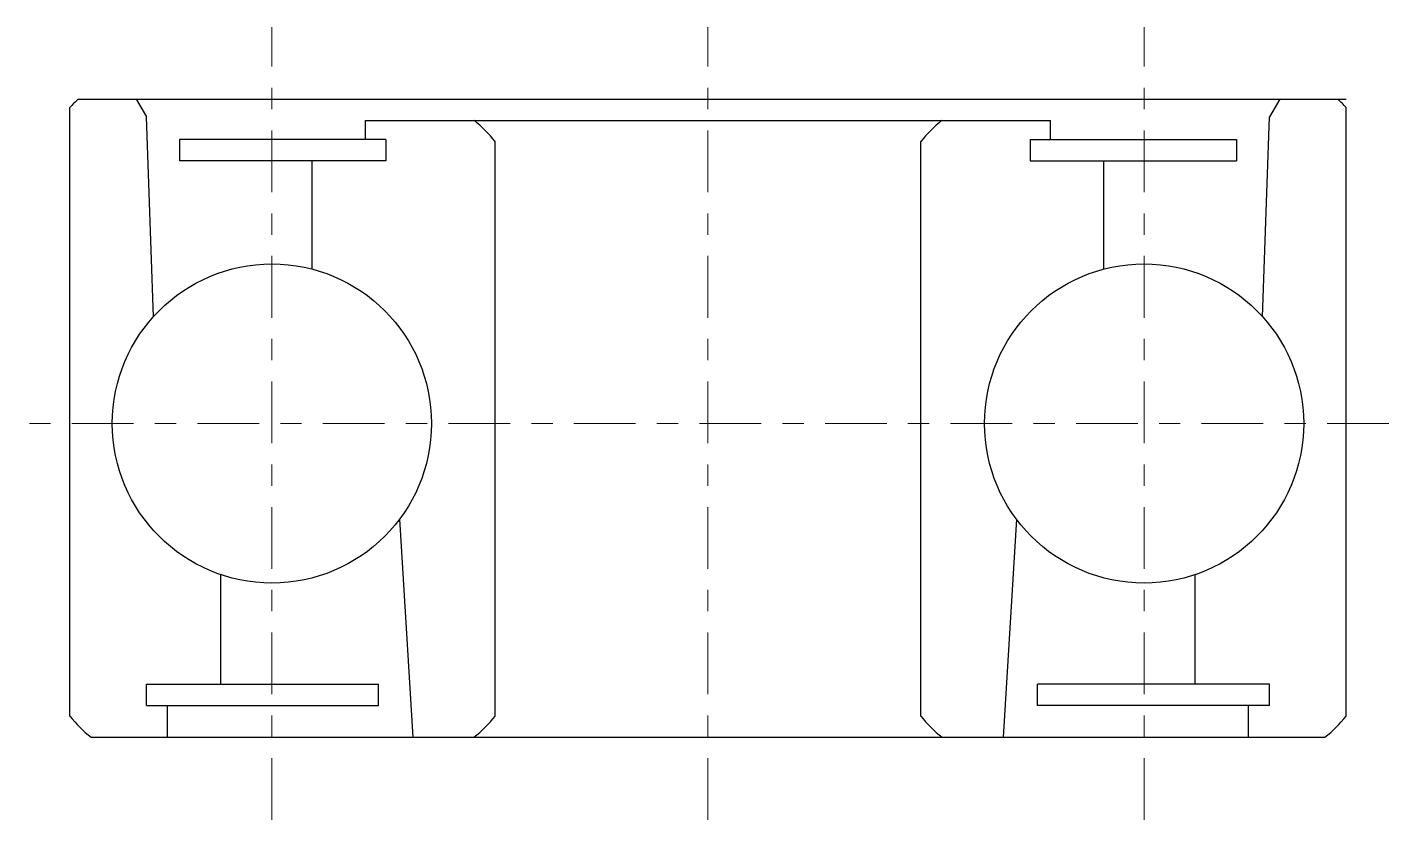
# Model space of a CAD drawing. Header units: inches. Extents: x 6.7 to 13.1, y 6.61 to 10.34.
import ezdxf

# ---------------------------------------------------------------- set-up
doc = ezdxf.new("R2010")
doc.units = ezdxf.units.IN
doc.header["$LTSCALE"] = 0.016667
doc.linetypes.add('S1C_PATTERN', pattern=[20, 17.4, -0.8, 1, -0.8])
doc.layers.add('1', color=7, linetype='Continuous')

msp = doc.modelspace()

# ---------------------------------------------------------------- linework, layer by layer
at = {"layer": '1', "color": 7, "linetype": 'S1C_PATTERN', "lineweight": 9}
for p, q in [((7.85, 6.6124), (7.85, 10.3376)), ((9.9, 6.6124), (9.9, 10.3376)), ((11.95, 6.6124), (11.95, 10.3376)), ((13.1, 8.475), (6.7, 8.475)), ((13.1, 8.475), (6.7, 8.475))]:
    msp.add_line(p, q, dxfattribs=at)
at = {"layer": '1', "color": 7, "linetype": 'Continuous', "lineweight": 30}
for p, q in [((6.94, 10), (9.9, 10)), ((7.2121, 10), (7.26, 9.9171)), ((9.9, 10), (12.9, 10)), ((12.5879, 10), (12.54, 9.9171)), ((6.9, 7.1), (6.9, 9.96)), ((12.9, 7.1), (12.9, 9.96)), ((7.2928, 8.977), (7.26, 9.9171)), ((8.29, 9.81), (8.29, 9.9)), ((8.29, 9.9), (11.51, 9.9)), ((11.51, 9.81), (11.51, 9.9)), ((12.5072, 8.977), (12.54, 9.9171)), ((7.4154, 9.81), (7.4154, 9.71)), ((8.385, 9.81), (7.4154, 9.81)), ((8.385, 9.81), (8.385, 9.71)), ((8.9, 7.1), (8.9, 9.8)), ((10.9, 7.1), (10.9, 9.8)), ((11.415, 9.81), (12.3846, 9.81)), ((11.415, 9.81), (11.415, 9.71)), ((12.3846, 9.81), (12.3846, 9.71)), ((8.385, 9.71), (7.4154, 9.71)), ((8.04, 9.2005), (8.04, 9.71)), ((11.415, 9.71), (12.3846, 9.71)), ((11.76, 9.2005), (11.76, 9.71)), ((8.4503, 8.0254), (8.513, 7)), ((11.3497, 8.0254), (11.287, 7)), ((7.61, 7.25), (7.61, 7.7644)), ((12.19, 7.25), (12.19, 7.7644)), ((7.26, 7.25), (8.3508, 7.25)), ((7.26, 7.15), (7.26, 7.25)), ((8.3508, 7.15), (8.3508, 7.25)), ((11.4492, 7.15), (11.4492, 7.25)), ((12.54, 7.25), (11.4492, 7.25)), ((12.54, 7.15), (12.54, 7.25)), ((7.26, 7.15), (8.3508, 7.15)), ((7.36, 7), (7.36, 7.15)), ((12.54, 7.15), (11.4492, 7.15)), ((12.44, 7), (12.44, 7.15)), ((7, 7), (8.708, 7)), ((8.708, 7), (11.287, 7)), ((11.2839, 7), (12.8, 7))]:
    msp.add_line(p, q, dxfattribs=at)
at = {"layer": '1', "color": 7, "linetype": 'Continuous', "lineweight": 9}
msp.add_line((7.1679, 7), (12.6862, 7), dxfattribs=at)
at = {"layer": '1', "color": 7, "linetype": 'Continuous', "lineweight": 30}
for centre in [(7.85, 8.475), (11.95, 8.475)]:
    msp.add_circle(centre, 0.75, dxfattribs=at)
for centre, start, end in [((7.4146, 9.4854), 132.68427, 137.31573), ((12.3854, 9.4854), 42.68427, 47.31573), ((8.3576, 9.3576), 39.20236, 50.79764), ((11.4424, 9.3576), 129.20236, 140.79764), ((7.4424, 7.5424), 219.20236, 230.79764), ((8.3576, 7.5424), 309.20236, 320.79764), ((11.4424, 7.5424), 219.20236, 230.79764), ((12.3576, 7.5424), 309.20236, 320.79764)]:
    msp.add_arc(centre, 0.7, start, end, dxfattribs=at)

doc.saveas('drawing.dxf')
